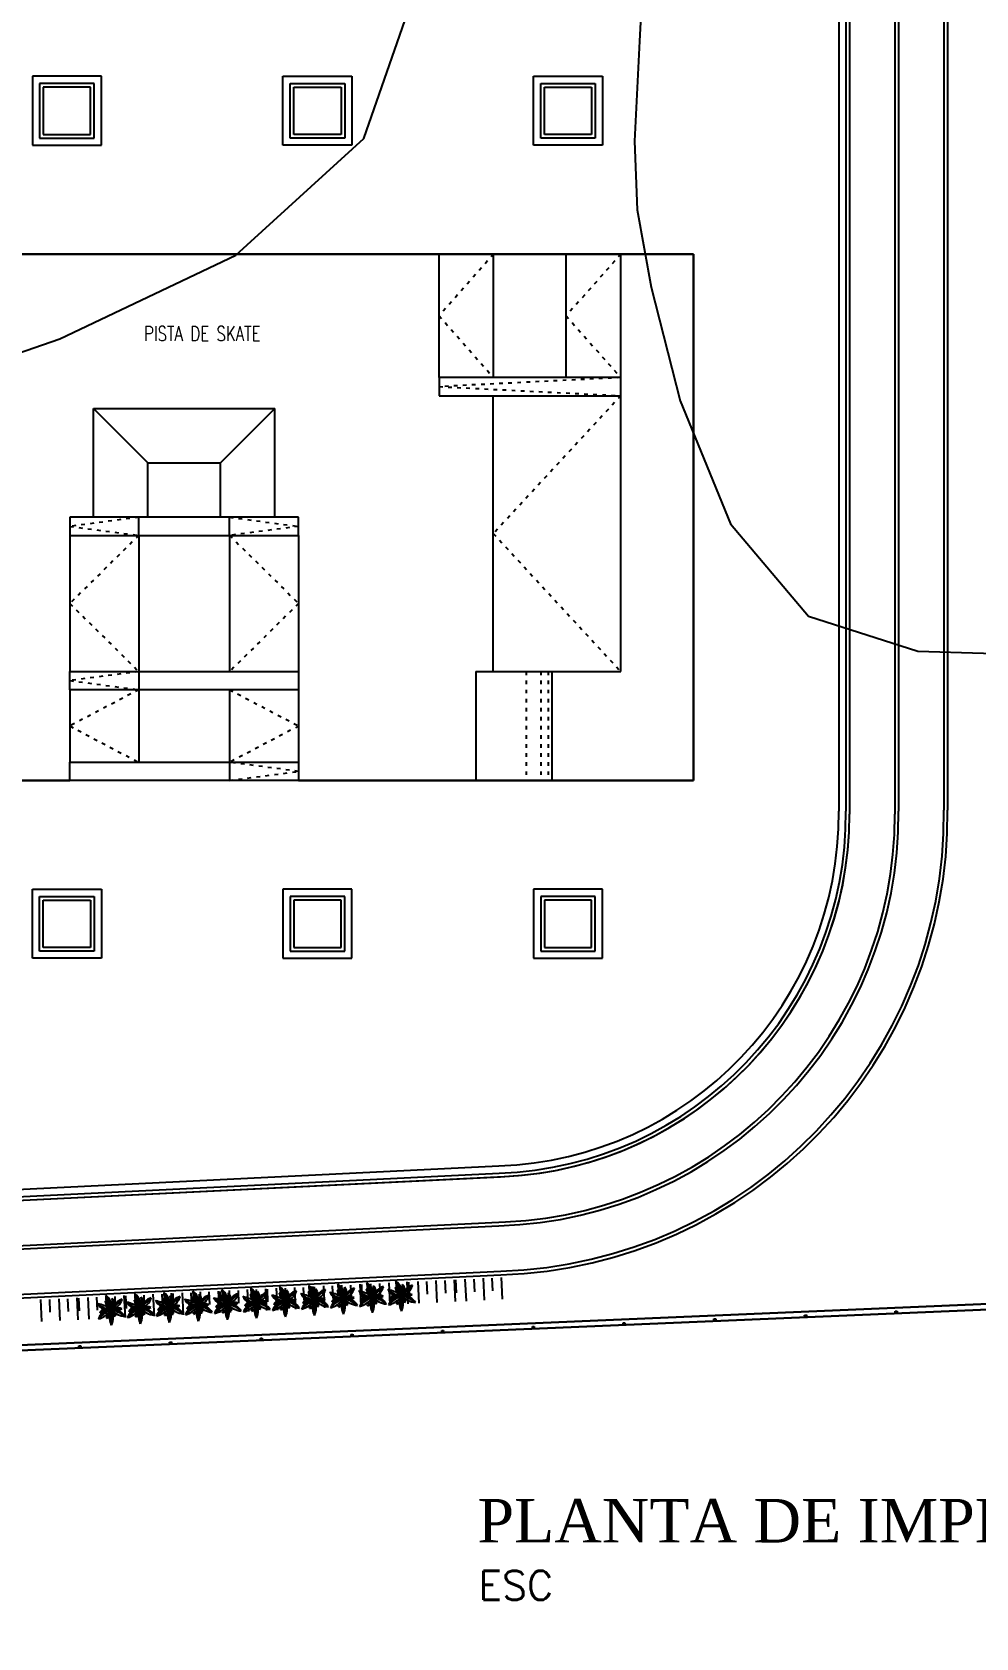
# Model space of a CAD drawing. Header units: inches. Extents: x 462047 to 462370, y 9198028 to 9198209.
# Drawn here: x 462233.26 to 462259.25, y 9198069.49 to 9198113.73 of the extents above; entities that cross this region are included whole.
import ezdxf
from ezdxf.enums import TextEntityAlignment as Align

# ---------------------------------------------------------------- set-up
doc = ezdxf.new("R2010")
doc.units = ezdxf.units.IN
doc.header["$MEASUREMENT"] = 0
for name, pattern in [('ACAD_ISO07W100', [3, 0, -3]), ('CONTINU', [0]), ('CONTINUO', [0])]:
    doc.linetypes.add(name, pattern=pattern)
for name, color, linetype in [('I-ARQ', 8, 'Continuous'), ('I-CURVANIVEL', 55, 'CONTINU'), ('I-NORMO_ARQ', 8, 'Continuous'), ('I-NORMO_INST', 4, 'Continuous')]:
    doc.layers.add(name, color=color, linetype=linetype)
doc.styles.add('ROMANS', font='romans.shx', dxfattribs={"width": 0.75, "height": 0.1})
doc.styles.add('TITULO', font='times.ttf')

# ---------------------------------------------------------------- blocks, each defined once
blk = doc.blocks.new('MARACANAÚ')
at = {"layer": 'I-ARQ'}
for p, q in [((543300.35, 9574042.499), (543293.893, 9574194.275)), ((543293.893, 9574194.275), (543300.35, 9574042.499)), ((543300.193, 9574042.67), (543293.749, 9574194.12)), ((543293.749, 9574194.12), (543300.193, 9574042.67)), ((543213.884, 9574175.73), (543280.88, 9574175.729)), ((543213.884, 9574175.63), (543280.88, 9574175.629)), ((543213.865, 9574174.38), (543280.911, 9574174.38)), ((543294.681, 9574174.339), (543294.741, 9574174.341)), ((543294.683, 9574174.289), (543294.681, 9574174.339)), ((543294.741, 9574174.341), (543294.743, 9574174.291)), ((543213.874, 9574174.28), (543280.986, 9574174.28)), ((543294.743, 9574174.291), (543294.683, 9574174.289)), ((543213.894, 9574173.03), (543280.986, 9574173.03)), ((543213.894, 9574173.03), (543280.986, 9574173.03)), ((543213.897, 9574172.93), (543280.903, 9574172.93)), ((543213.897, 9574172.73), (543280.903, 9574172.73)), ((543294.787, 9574171.841), (543294.847, 9574171.844)), ((543294.79, 9574171.791), (543294.787, 9574171.841)), ((543294.85, 9574171.794), (543294.79, 9574171.791)), ((543294.847, 9574171.844), (543294.85, 9574171.794)), ((543294.894, 9574169.343), (543294.954, 9574169.346)), ((543294.896, 9574169.293), (543294.894, 9574169.343)), ((543294.956, 9574169.296), (543294.896, 9574169.293)), ((543294.954, 9574169.346), (543294.956, 9574169.296)), ((543265.56, 9574168.728), (543280.06, 9574168.728)), ((543265.56, 9574141.128), (543265.56, 9574168.728)), ((543280.06, 9574168.728), (543265.56, 9574168.728)), ((543265.56, 9574168.728), (543265.56, 9574166.728)), ((543280.06, 9574168.728), (543280.06, 9574141.128)), ((543280.06, 9574164.828), (543280.06, 9574168.728)), ((543295, 9574166.846), (543295.06, 9574166.848)), ((543295.002, 9574166.796), (543295, 9574166.846)), ((543295.06, 9574166.848), (543295.062, 9574166.798)), ((543268.96, 9574166.728), (543265.56, 9574166.728)), ((543265.56, 9574166.728), (543265.56, 9574143.128)), ((543268.96, 9574166.728), (543268.96, 9574161.728)), ((543269.46, 9574166.728), (543268.96, 9574166.728)), ((543268.96, 9574166.728), (543268.96, 9574166.728)), ((543277.06, 9574166.728), (543269.46, 9574166.728)), ((543269.46, 9574161.728), (543269.46, 9574166.728)), ((543277.06, 9574164.828), (543277.06, 9574166.728)), ((543295.062, 9574166.798), (543295.002, 9574166.796)), ((543260.66, 9574164.328), (543260.66, 9574166.228)), ((543260.66, 9574166.228), (543262.56, 9574166.228)), ((543260.86, 9574164.528), (543260.86, 9574166.028)), ((543260.86, 9574166.028), (543262.36, 9574166.028)), ((543260.96, 9574164.628), (543260.96, 9574165.928)), ((543260.96, 9574165.928), (543262.26, 9574165.928)), ((543262.26, 9574165.928), (543262.26, 9574164.628)), ((543262.36, 9574166.028), (543262.36, 9574164.528)), ((543262.56, 9574166.228), (543262.56, 9574164.328)), ((543284.96, 9574166.228), (543283.06, 9574166.228)), ((543283.06, 9574166.228), (543283.06, 9574164.328)), ((543284.76, 9574166.028), (543283.26, 9574166.028)), ((543283.26, 9574166.028), (543283.26, 9574164.528)), ((543284.66, 9574165.928), (543283.36, 9574165.928)), ((543283.36, 9574165.928), (543283.36, 9574164.628)), ((543284.66, 9574164.628), (543284.66, 9574165.928)), ((543284.76, 9574164.528), (543284.76, 9574166.028)), ((543284.96, 9574164.328), (543284.96, 9574166.228)), ((543268.96, 9574165.228), (543265.56, 9574165.228)), ((543262.26, 9574164.628), (543260.96, 9574164.628)), ((543277.06, 9574164.828), (543280.06, 9574164.828)), ((543277.06, 9574162.738), (543277.06, 9574164.828)), ((543280.06, 9574157.858), (543280.06, 9574164.828)), ((543283.36, 9574164.628), (543284.66, 9574164.628)), ((543262.56, 9574164.328), (543260.66, 9574164.328)), ((543262.36, 9574164.528), (543260.86, 9574164.528)), ((543283.06, 9574164.328), (543284.96, 9574164.328)), ((543283.26, 9574164.528), (543284.76, 9574164.528)), ((543295.106, 9574164.348), (543295.166, 9574164.35)), ((543295.108, 9574164.298), (543295.106, 9574164.348)), ((543295.168, 9574164.3), (543295.108, 9574164.298)), ((543295.166, 9574164.35), (543295.168, 9574164.3)), ((543295.498, 9574064.796), (543290.68, 9574163.373)), ((543295.698, 9574064.806), (543290.88, 9574163.383)), ((543295.799, 9574064.81), (543290.974, 9574163.518)), ((543295.798, 9574064.81), (543290.979, 9574163.417)), ((543297.042, 9574064.968), (543292.224, 9574163.555)), ((543297.595, 9574054.337), (543292.331, 9574163.374)), ((543298.843, 9574054.4), (543293.58, 9574163.425)), ((543298.943, 9574054.404), (543293.68, 9574163.43)), ((543293.753, 9574163.438), (543294.354, 9574163.467)), ((543268.96, 9574163.228), (543265.56, 9574163.228)), ((543277.06, 9574163.218), (543269.46, 9574163.218)), ((543293.775, 9574163.182), (543294.126, 9574163.199)), ((543293.777, 9574162.939), (543294.378, 9574162.968)), ((543277.06, 9574162.738), (543280.06, 9574162.738)), ((543293.799, 9574162.683), (543294.15, 9574162.7)), ((543293.801, 9574162.439), (543294.403, 9574162.468)), ((543293.815, 9574162.14), (543294.417, 9574162.169)), ((543293.823, 9574162.183), (543294.174, 9574162.2)), ((543268.96, 9574161.728), (543265.56, 9574161.728)), ((543268.96, 9574161.728), (543269.46, 9574161.728)), ((543293.838, 9574161.884), (543294.188, 9574161.9)), ((543293.84, 9574161.64), (543294.441, 9574161.669)), ((543295.213, 9574161.85), (543295.272, 9574161.853)), ((543295.215, 9574161.8), (543295.213, 9574161.85)), ((543295.275, 9574161.803), (543295.215, 9574161.8)), ((543295.272, 9574161.853), (543295.275, 9574161.803)), ((543293.862, 9574161.384), (543294.213, 9574161.401)), ((543293.864, 9574161.141), (543294.465, 9574161.17)), ((543293.878, 9574160.841), (543294.48, 9574160.87)), ((543293.886, 9574160.885), (543294.237, 9574160.902)), ((543293.9, 9574160.585), (543294.251, 9574160.602)), ((543293.902, 9574160.342), (543294.504, 9574160.371)), ((543293.924, 9574160.086), (543294.275, 9574160.103)), ((543293.926, 9574159.842), (543294.528, 9574159.871)), ((543260.66, 9574157.428), (543260.66, 9574159.328)), ((543260.66, 9574159.328), (543262.56, 9574159.328)), ((543262.56, 9574159.328), (543262.56, 9574157.428)), ((543284.96, 9574159.328), (543283.06, 9574159.328)), ((543283.06, 9574159.328), (543283.06, 9574157.428)), ((543284.96, 9574157.428), (543284.96, 9574159.328)), ((543293.941, 9574159.543), (543294.542, 9574159.572)), ((543293.949, 9574159.586), (543294.299, 9574159.603)), ((543293.963, 9574159.287), (543294.314, 9574159.303)), ((543295.319, 9574159.352), (543295.379, 9574159.355)), ((543295.321, 9574159.302), (543295.319, 9574159.352)), ((543295.381, 9574159.305), (543295.321, 9574159.302)), ((543295.379, 9574159.355), (543295.381, 9574159.305)), ((543260.86, 9574157.628), (543260.86, 9574159.128)), ((543260.86, 9574159.128), (543262.36, 9574159.128)), ((543260.96, 9574157.728), (543260.96, 9574159.028)), ((543260.96, 9574159.028), (543262.26, 9574159.028)), ((543262.26, 9574159.028), (543262.26, 9574157.728)), ((543262.36, 9574159.128), (543262.36, 9574157.628)), ((543284.76, 9574159.128), (543283.26, 9574159.128)), ((543283.26, 9574159.128), (543283.26, 9574157.628)), ((543284.66, 9574159.028), (543283.36, 9574159.028)), ((543283.36, 9574159.028), (543283.36, 9574157.728)), ((543284.66, 9574157.728), (543284.66, 9574159.028)), ((543284.76, 9574157.628), (543284.76, 9574159.128)), ((543293.965, 9574159.043), (543294.566, 9574159.072)), ((543293.987, 9574158.787), (543294.338, 9574158.804)), ((543293.989, 9574158.544), (543294.591, 9574158.573)), ((543294.003, 9574158.244), (543294.605, 9574158.273)), ((543294.011, 9574158.288), (543294.362, 9574158.305)), ((543294.026, 9574157.988), (543294.376, 9574158.005)), ((543262.36, 9574157.628), (543260.86, 9574157.628)), ((543262.26, 9574157.728), (543260.96, 9574157.728)), ((543273.31, 9574157.858), (543272.81, 9574157.858)), ((543272.81, 9574157.858), (543272.81, 9574151.558)), ((543273.31, 9574157.858), (543277.06, 9574157.858)), ((543273.31, 9574151.558), (543273.31, 9574157.858)), ((543277.06, 9574151.558), (543277.06, 9574157.858)), ((543277.06, 9574157.858), (543277.56, 9574157.858)), ((543277.56, 9574157.858), (543279.56, 9574157.858)), ((543277.56, 9574157.858), (543277.56, 9574151.558)), ((543279.56, 9574151.558), (543279.56, 9574157.858)), ((543279.56, 9574157.858), (543280.06, 9574157.858)), ((543280.06, 9574157.858), (543280.06, 9574151.558)), ((543283.26, 9574157.628), (543284.76, 9574157.628)), ((543283.36, 9574157.728), (543284.66, 9574157.728)), ((543294.028, 9574157.745), (543294.629, 9574157.774)), ((543262.56, 9574157.428), (543260.66, 9574157.428)), ((543272.81, 9574157.208), (543269.81, 9574157.208)), ((543269.81, 9574152.208), (543269.81, 9574157.208)), ((543271.31, 9574155.708), (543269.81, 9574157.208)), ((543283.06, 9574157.428), (543284.96, 9574157.428)), ((543294.05, 9574157.489), (543294.401, 9574157.506)), ((543294.052, 9574157.245), (543294.653, 9574157.275)), ((543294.066, 9574156.946), (543294.668, 9574156.975)), ((543294.074, 9574156.989), (543294.425, 9574157.006)), ((543294.088, 9574156.69), (543294.439, 9574156.706)), ((543295.425, 9574156.855), (543295.485, 9574156.857)), ((543295.427, 9574156.805), (543295.425, 9574156.855)), ((543295.487, 9574156.807), (543295.427, 9574156.805)), ((543295.485, 9574156.857), (543295.487, 9574156.807)), ((543294.09, 9574156.446), (543294.692, 9574156.475)), ((543294.113, 9574156.19), (543294.463, 9574156.207)), ((543273.31, 9574155.958), (543272.81, 9574155.958)), ((543273.31, 9574155.958), (543277.06, 9574155.958)), ((543277.56, 9574155.958), (543279.561, 9574155.958)), ((543279.561, 9574155.958), (543280.06, 9574155.958)), ((543294.114, 9574155.947), (543294.716, 9574155.976)), ((543272.81, 9574155.708), (543271.31, 9574155.708)), ((543271.31, 9574153.708), (543271.31, 9574155.708)), ((543294.129, 9574155.647), (543294.73, 9574155.676)), ((543294.137, 9574155.691), (543294.487, 9574155.708)), ((543294.151, 9574155.391), (543294.502, 9574155.408)), ((543294.153, 9574155.148), (543294.754, 9574155.177)), ((543294.175, 9574154.892), (543294.526, 9574154.909)), ((543294.177, 9574154.649), (543294.779, 9574154.678)), ((543294.191, 9574154.349), (543294.793, 9574154.378)), ((543294.199, 9574154.392), (543294.55, 9574154.409)), ((543294.214, 9574154.093), (543294.564, 9574154.11)), ((543295.531, 9574154.357), (543295.591, 9574154.359)), ((543295.533, 9574154.307), (543295.531, 9574154.357)), ((543295.593, 9574154.309), (543295.533, 9574154.307)), ((543295.591, 9574154.359), (543295.593, 9574154.309)), ((543269.81, 9574152.208), (543271.31, 9574153.708)), ((543272.81, 9574153.708), (543271.31, 9574153.708)), ((543294.216, 9574153.849), (543294.817, 9574153.878)), ((543294.238, 9574153.593), (543294.589, 9574153.61)), ((543273.31, 9574153.458), (543272.81, 9574153.458)), ((543273.31, 9574153.458), (543277.06, 9574153.458)), ((543277.06, 9574153.458), (543277.56, 9574153.458)), ((543277.56, 9574153.458), (543279.56, 9574153.458)), ((543294.24, 9574153.35), (543294.841, 9574153.379)), ((543294.262, 9574153.094), (543294.613, 9574153.111)), ((543294.254, 9574153.05), (543294.856, 9574153.079)), ((543294.276, 9574152.794), (543294.627, 9574152.811)), ((543260.66, 9574152.428), (543260.66, 9574150.528)), ((543262.56, 9574152.428), (543260.66, 9574152.428)), ((543260.86, 9574152.228), (543260.86, 9574150.728)), ((543262.36, 9574152.228), (543260.86, 9574152.228)), ((543262.36, 9574150.728), (543262.36, 9574152.228)), ((543262.56, 9574150.528), (543262.56, 9574152.428)), ((543283.06, 9574150.528), (543283.06, 9574152.428)), ((543283.06, 9574152.428), (543284.96, 9574152.428)), ((543283.26, 9574150.728), (543283.26, 9574152.228)), ((543283.26, 9574152.228), (543284.76, 9574152.228)), ((543284.76, 9574152.228), (543284.76, 9574150.728)), ((543284.96, 9574152.428), (543284.96, 9574150.528)), ((543294.278, 9574152.551), (543294.88, 9574152.58)), ((543294.301, 9574152.295), (543294.651, 9574152.312)), ((543260.96, 9574152.128), (543260.96, 9574150.828)), ((543262.26, 9574152.128), (543260.96, 9574152.128)), ((543262.26, 9574150.828), (543262.26, 9574152.128)), ((543272.81, 9574152.208), (543269.81, 9574152.208)), ((543283.36, 9574150.828), (543283.36, 9574152.128)), ((543283.36, 9574152.128), (543284.66, 9574152.128)), ((543284.66, 9574152.128), (543284.66, 9574150.828)), ((543294.302, 9574152.052), (543294.904, 9574152.081)), ((543294.317, 9574151.752), (543294.918, 9574151.781)), ((543294.325, 9574151.795), (543294.675, 9574151.812)), ((543295.638, 9574151.859), (543295.698, 9574151.862)), ((543295.64, 9574151.809), (543295.638, 9574151.859)), ((543295.7, 9574151.812), (543295.64, 9574151.809)), ((543295.698, 9574151.862), (543295.7, 9574151.812)), ((543272.81, 9574151.558), (543273.31, 9574151.558)), ((543273.31, 9574151.558), (543277.06, 9574151.558)), ((543277.56, 9574151.558), (543277.06, 9574151.558)), ((543277.56, 9574151.558), (543279.56, 9574151.558)), ((543280.06, 9574151.558), (543279.56, 9574151.558)), ((543280.06, 9574144.928), (543280.06, 9574151.558)), ((543294.339, 9574151.496), (543294.69, 9574151.513)), ((543294.341, 9574151.252), (543294.943, 9574151.281)), ((543294.363, 9574150.996), (543294.714, 9574151.013)), ((543260.66, 9574150.528), (543262.56, 9574150.528)), ((543260.86, 9574150.728), (543262.36, 9574150.728)), ((543260.96, 9574150.828), (543262.26, 9574150.828)), ((543284.96, 9574150.528), (543283.06, 9574150.528)), ((543284.76, 9574150.728), (543283.26, 9574150.728)), ((543284.66, 9574150.828), (543283.36, 9574150.828)), ((543294.365, 9574150.753), (543294.967, 9574150.782))]:
    blk.add_line(p, q, dxfattribs=at)
at = {"layer": 'I-ARQ', "linetype": 'ACAD_ISO07W100', "ltscale": 0.05}
for p, q in [((543265.56, 9574166.728), (543267.26, 9574165.228)), ((543267.26, 9574165.228), (543268.96, 9574166.728)), ((543268.96, 9574166.728), (543269.21, 9574161.728)), ((543269.21, 9574161.728), (543269.46, 9574166.728)), ((543269.46, 9574166.728), (543273.26, 9574163.218)), ((543273.26, 9574163.218), (543277.06, 9574166.728)), ((543277.06, 9574164.728), (543280.06, 9574164.728)), ((543277.06, 9574164.528), (543280.06, 9574164.528)), ((543277.06, 9574164.128), (543280.06, 9574164.128)), ((543265.56, 9574163.228), (543267.26, 9574161.728)), ((543267.26, 9574161.728), (543268.96, 9574163.228)), ((543272.81, 9574155.958), (543273.06, 9574157.858)), ((543273.06, 9574157.858), (543273.31, 9574155.958)), ((543273.31, 9574155.958), (543275.185, 9574157.858)), ((543275.185, 9574157.858), (543277.06, 9574155.958)), ((543277.56, 9574155.958), (543278.56, 9574157.858)), ((543278.56, 9574157.858), (543279.56, 9574155.958)), ((543279.81, 9574157.858), (543279.56, 9574155.958)), ((543280.06, 9574155.958), (543279.81, 9574157.858)), ((543272.81, 9574153.458), (543273.06, 9574151.558)), ((543273.06, 9574151.558), (543273.31, 9574153.458)), ((543273.31, 9574153.458), (543275.185, 9574151.558)), ((543275.185, 9574151.558), (543277.06, 9574153.458)), ((543277.06, 9574153.458), (543277.31, 9574151.558)), ((543277.31, 9574151.558), (543277.56, 9574153.458)), ((543277.56, 9574153.458), (543278.56, 9574151.558)), ((543278.56, 9574151.558), (543279.56, 9574153.458))]:
    blk.add_line(p, q, dxfattribs=at)
at = {"layer": 'I-ARQ'}
for centre, radius, start, end in [((543280.986, 9574163.03), 12.7, 1.7989, 90.482), ((543280.986, 9574163.03), 12.6, 1.7989, 90.482), ((543280.986, 9574163.03), 11.35, 1.739, 90.3786), ((543280.986, 9574163.03), 11.25, 2.6775, 90.0008), ((543280.986, 9574163.03), 10, 2.2198, 90.0009), ((543280.986, 9574163.03), 10, 2.7981, 90.0008), ((543280.986, 9574163.03), 9.9, 2.039, 90.4848), ((543280.986, 9574163.03), 9.7, 2.039, 90.4848), ((543294.658, 9574160.721), 0.412, 120.8119, 177.4126), ((543293.85, 9574161.136), 0.599, 311.9135, 354.1524), ((543295.239, 9574160.436), 1.018, 141.3379, 165.1477), ((543294.186, 9574160.315), 0.394, 79.1237, 145.7109), ((543294.445, 9574159.66), 1.053, 100.8594, 123.486), ((543294.075, 9574160.615), 0.164, 67.2911, 140.7798), ((543294.091, 9574160.424), 0.327, 68.7528, 115.6034), ((543294.038, 9574159.982), 0.742, 77.8239, 96.8372), ((543294.351, 9574161.096), 0.395, 195.0058, 254.4956), ((543293.841, 9574160.574), 0.439, 16.8919, 72.9102), ((543295.16, 9574161.923), 1.508, 218.2098, 233.5016), ((543293.974, 9574160.824), 0.31, 279.2707, 335.1244), ((543294.309, 9574160.38), 0.317, 101.3187, 154.0924), ((543293.66, 9574161.229), 0.798, 297.5234, 317.4107), ((543293.96, 9574160.596), 0.304, 292.1977, 20.1992), ((543294.985, 9574160.156), 0.909, 144.3051, 169.9398), ((543293.598, 9574160.759), 0.66, 318.9118, 353.1345), ((543294.509, 9574160.879), 0.298, 159.495, 200.1606), ((543293.928, 9574160.822), 0.342, 5.2008, 28.059), ((543296.915, 9574161.103), 2.688, 182.6735, 187.2655), ((543294.658, 9574160.721), 0.412, 187.1707, 249.2065), ((543295.102, 9574161.036), 0.912, 202.3952, 229.7051), ((543293.961, 9574161.39), 0.757, 293.2773, 308.7877), ((543294.478, 9574160.289), 0.453, 63.0046, 118.5725), ((543294.467, 9574161.1), 0.461, 243.5332, 244.7002), ((543293.936, 9574160.191), 0.593, 14.0121, 56.7533), ((543294.502, 9574159.192), 1.51, 83.0034, 98.8782), ((543294.262, 9574160.4), 0.281, 34.669, 87.9494), ((543294.317, 9574160.51), 0.182, 14.1902, 103.7511), ((543294.42, 9574160.672), 0.131, 81.8801, 131.7191), ((543294.313, 9574160.825), 0.127, 315.6008, 349.7421), ((543294.467, 9574161.1), 0.461, 267.0961, 298.0439), ((543293.85, 9574161.136), 0.599, 270.9856, 290.6218), ((543294.389, 9574160.297), 0.395, 195.0058, 254.4956), ((543293.879, 9574159.775), 0.439, 16.8919, 72.9102), ((543295.198, 9574161.124), 1.508, 218.2098, 233.5016), ((543294.548, 9574160.08), 0.298, 159.495, 200.1606), ((543294.383, 9574160.499), 0.13, 170.1191, 257.1167), ((543294.535, 9574160.574), 0.269, 174.4023, 228.389), ((543293.967, 9574160.023), 0.342, 5.2008, 28.059), ((543296.954, 9574160.304), 2.688, 182.6735, 187.2655), ((543296.156, 9574161.219), 1.988, 199.099, 205.1785), ((543294.696, 9574159.921), 0.412, 120.8119, 177.4126), ((543293.889, 9574160.337), 0.599, 311.9135, 354.1524), ((543295.277, 9574159.637), 1.018, 141.3379, 165.1477), ((543294.141, 9574159.707), 0.918, 67.4488, 75.2136), ((543294.225, 9574159.516), 0.394, 79.1237, 145.7109), ((543293.889, 9574160.337), 0.599, 270.9856, 290.6218), ((543294.484, 9574158.861), 1.053, 100.8594, 123.486), ((543294.113, 9574159.816), 0.164, 67.2911, 140.7798), ((543294.13, 9574159.625), 0.327, 68.7528, 115.6034), ((543294.077, 9574159.183), 0.742, 77.8239, 96.8372), ((543294.013, 9574160.025), 0.31, 279.2707, 335.1244), ((543294.348, 9574159.581), 0.317, 101.3187, 154.0924), ((543293.699, 9574160.43), 0.798, 297.5234, 317.4107), ((543293.999, 9574159.797), 0.304, 292.1977, 20.1992), ((543295.024, 9574159.357), 0.909, 144.3051, 169.9398), ((543293.637, 9574159.96), 0.66, 318.9118, 353.1345), ((543294.696, 9574159.921), 0.412, 187.1707, 249.2065), ((543295.14, 9574160.237), 0.912, 202.3952, 229.7051), ((543294, 9574160.591), 0.757, 293.2773, 308.7877), ((543294.517, 9574159.49), 0.453, 63.0046, 118.5725), ((543294.505, 9574160.301), 0.461, 243.5332, 244.7002), ((543293.975, 9574159.392), 0.593, 14.0121, 56.7533), ((543294.574, 9574159.775), 0.269, 174.4023, 228.389), ((543294.541, 9574158.393), 1.51, 83.0034, 98.8782), ((543294.3, 9574159.601), 0.281, 34.669, 87.9494), ((543294.356, 9574159.711), 0.182, 14.1902, 103.7511), ((543296.195, 9574160.42), 1.988, 199.099, 205.1785), ((543294.458, 9574159.873), 0.131, 81.8801, 131.7191), ((543294.18, 9574158.908), 0.918, 67.4488, 75.2136), ((543294.351, 9574160.026), 0.127, 315.6008, 349.7421), ((543294.505, 9574160.301), 0.461, 267.0961, 298.0439), ((543294.428, 9574159.498), 0.395, 195.0058, 254.4956), ((543293.918, 9574158.976), 0.439, 16.8919, 72.9102), ((543295.237, 9574160.325), 1.508, 218.2098, 233.5016), ((543294.587, 9574159.281), 0.298, 159.495, 200.1606), ((543294.421, 9574159.7), 0.13, 170.1191, 257.1167), ((543294.006, 9574159.224), 0.342, 5.2008, 28.059), ((543296.992, 9574159.505), 2.688, 182.6735, 187.2655), ((543294.735, 9574159.122), 0.412, 120.8119, 177.4126), ((543293.928, 9574159.538), 0.599, 311.9135, 354.1524), ((543295.316, 9574158.838), 1.018, 141.3379, 165.1477), ((543294.263, 9574158.716), 0.394, 79.1237, 145.7109), ((543293.928, 9574159.538), 0.599, 270.9856, 290.6218), ((543294.522, 9574158.062), 1.053, 100.8594, 123.486), ((543294.152, 9574159.016), 0.164, 67.2911, 140.7798), ((543294.168, 9574158.826), 0.327, 68.7528, 115.6034), ((543294.115, 9574158.384), 0.742, 77.8239, 96.8372), ((543294.051, 9574159.226), 0.31, 279.2707, 335.1244), ((543294.386, 9574158.782), 0.317, 101.3187, 154.0924), ((543293.737, 9574159.631), 0.798, 297.5234, 317.4107), ((543294.038, 9574158.998), 0.304, 292.1977, 20.1992), ((543295.063, 9574158.558), 0.909, 144.3051, 169.9398), ((543293.675, 9574159.161), 0.66, 318.9118, 353.1345), ((543294.735, 9574159.122), 0.412, 187.1707, 249.2065), ((543294.46, 9574158.901), 0.13, 170.1191, 257.1167), ((543295.179, 9574159.438), 0.912, 202.3952, 229.7051), ((543294.038, 9574159.792), 0.757, 293.2773, 308.7877), ((543294.555, 9574158.691), 0.453, 63.0046, 118.5725), ((543294.544, 9574159.502), 0.461, 243.5332, 244.7002), ((543294.014, 9574158.593), 0.593, 14.0121, 56.7533), ((543294.612, 9574158.976), 0.269, 174.4023, 228.389), ((543294.579, 9574157.594), 1.51, 83.0034, 98.8782), ((543294.339, 9574158.802), 0.281, 34.669, 87.9494), ((543294.394, 9574158.912), 0.182, 14.1902, 103.7511), ((543296.233, 9574159.621), 1.988, 199.099, 205.1785), ((543294.497, 9574159.074), 0.131, 81.8801, 131.7191), ((543294.218, 9574158.109), 0.918, 67.4488, 75.2136), ((543294.39, 9574159.227), 0.127, 315.6008, 349.7421), ((543294.544, 9574159.502), 0.461, 267.0961, 298.0439), ((543294.467, 9574158.698), 0.395, 195.0058, 254.4956), ((543293.957, 9574158.177), 0.439, 16.8919, 72.9102), ((543295.275, 9574159.526), 1.508, 218.2098, 233.5016), ((543294.625, 9574158.482), 0.298, 159.495, 200.1606), ((543294.044, 9574158.425), 0.342, 5.2008, 28.059), ((543297.031, 9574158.706), 2.688, 182.6735, 187.2655), ((543294.774, 9574158.323), 0.412, 120.8119, 177.4126), ((543293.966, 9574158.739), 0.599, 311.9135, 354.1524), ((543295.354, 9574158.039), 1.018, 141.3379, 165.1477), ((543294.535, 9574158.275), 0.131, 81.8801, 131.7191), ((543294.429, 9574158.428), 0.127, 315.6008, 349.7421), ((543294.302, 9574157.917), 0.394, 79.1237, 145.7109), ((543293.966, 9574158.739), 0.599, 270.9856, 290.6218), ((543294.561, 9574157.262), 1.053, 100.8594, 123.486), ((543294.19, 9574158.217), 0.164, 67.2911, 140.7798), ((543294.207, 9574158.027), 0.327, 68.7528, 115.6034), ((543294.154, 9574157.585), 0.742, 77.8239, 96.8372), ((543294.09, 9574158.427), 0.31, 279.2707, 335.1244), ((543294.425, 9574157.983), 0.317, 101.3187, 154.0924), ((543293.776, 9574158.832), 0.798, 297.5234, 317.4107), ((543294.076, 9574158.199), 0.304, 292.1977, 20.1992), ((543295.101, 9574157.759), 0.909, 144.3051, 169.9398), ((543293.714, 9574158.362), 0.66, 318.9118, 353.1345), ((543294.774, 9574158.323), 0.412, 187.1707, 249.2065), ((543294.499, 9574158.102), 0.13, 170.1191, 257.1167), ((543295.217, 9574158.639), 0.912, 202.3952, 229.7051), ((543294.077, 9574158.993), 0.757, 293.2773, 308.7877), ((543294.594, 9574157.892), 0.453, 63.0046, 118.5725), ((543294.583, 9574158.703), 0.461, 243.5332, 244.7002), ((543294.052, 9574157.794), 0.593, 14.0121, 56.7533), ((543294.651, 9574158.177), 0.269, 174.4023, 228.389), ((543294.618, 9574156.795), 1.51, 83.0034, 98.8782), ((543294.377, 9574158.003), 0.281, 34.669, 87.9494), ((543294.433, 9574158.113), 0.182, 14.1902, 103.7511), ((543296.272, 9574158.822), 1.988, 199.099, 205.1785), ((543294.257, 9574157.31), 0.918, 67.4488, 75.2136), ((543294.583, 9574158.703), 0.461, 267.0961, 298.0439), ((543294.229, 9574157.418), 0.164, 67.2911, 140.7798), ((543294.245, 9574157.228), 0.327, 68.7528, 115.6034), ((543294.193, 9574156.786), 0.742, 77.8239, 96.8372), ((543294.505, 9574157.899), 0.395, 195.0058, 254.4956), ((543293.995, 9574157.378), 0.439, 16.8919, 72.9102), ((543295.314, 9574158.726), 1.508, 218.2098, 233.5016), ((543294.664, 9574157.683), 0.298, 159.495, 200.1606), ((543294.083, 9574157.626), 0.342, 5.2008, 28.059), ((543297.069, 9574157.907), 2.688, 182.6735, 187.2655), ((543294.812, 9574157.524), 0.412, 120.8119, 177.4126), ((543294.005, 9574157.94), 0.599, 311.9135, 354.1524), ((543295.393, 9574157.239), 1.018, 141.3379, 165.1477), ((543294.115, 9574158.194), 0.757, 293.2773, 308.7877), ((543294.632, 9574157.093), 0.453, 63.0046, 118.5725), ((543294.574, 9574157.476), 0.131, 81.8801, 131.7191), ((543294.467, 9574157.629), 0.127, 315.6008, 349.7421), ((543294.341, 9574157.118), 0.394, 79.1237, 145.7109), ((543294.005, 9574157.94), 0.599, 270.9856, 290.6218), ((543294.6, 9574156.463), 1.053, 100.8594, 123.486), ((543294.128, 9574157.628), 0.31, 279.2707, 335.1244), ((543294.464, 9574157.184), 0.317, 101.3187, 154.0924), ((543293.815, 9574158.033), 0.798, 297.5234, 317.4107), ((543294.115, 9574157.399), 0.304, 292.1977, 20.1992), ((543295.14, 9574156.959), 0.909, 144.3051, 169.9398), ((543293.752, 9574157.563), 0.66, 318.9118, 353.1345), ((543294.812, 9574157.524), 0.412, 187.1707, 249.2065), ((543294.537, 9574157.303), 0.13, 170.1191, 257.1167), ((543295.256, 9574157.84), 0.912, 202.3952, 229.7051), ((543294.621, 9574157.903), 0.461, 243.5332, 244.7002), ((543294.091, 9574156.995), 0.593, 14.0121, 56.7533), ((543294.689, 9574157.378), 0.269, 174.4023, 228.389), ((543294.656, 9574155.996), 1.51, 83.0034, 98.8782), ((543294.416, 9574157.204), 0.281, 34.669, 87.9494), ((543294.472, 9574157.314), 0.182, 14.1902, 103.7511), ((543296.31, 9574158.023), 1.988, 199.099, 205.1785), ((543294.851, 9574156.725), 0.412, 120.8119, 177.4126), ((543294.043, 9574157.14), 0.599, 311.9135, 354.1524), ((543294.295, 9574156.511), 0.918, 67.4488, 75.2136), ((543294.621, 9574157.903), 0.461, 267.0961, 298.0439), ((543294.379, 9574156.319), 0.394, 79.1237, 145.7109), ((543294.638, 9574155.664), 1.053, 100.8594, 123.486), ((543294.268, 9574156.619), 0.164, 67.2911, 140.7798), ((543294.284, 9574156.429), 0.327, 68.7528, 115.6034), ((543294.231, 9574155.987), 0.742, 77.8239, 96.8372), ((543294.544, 9574157.1), 0.395, 195.0058, 254.4956), ((543294.034, 9574156.579), 0.439, 16.8919, 72.9102), ((543295.352, 9574157.927), 1.508, 218.2098, 233.5016), ((543294.167, 9574156.829), 0.31, 279.2707, 335.1244), ((543294.502, 9574156.385), 0.317, 101.3187, 154.0924), ((543293.853, 9574157.234), 0.798, 297.5234, 317.4107), ((543294.153, 9574156.6), 0.304, 292.1977, 20.1992), ((543295.178, 9574156.16), 0.909, 144.3051, 169.9398), ((543293.791, 9574156.764), 0.66, 318.9118, 353.1345), ((543294.702, 9574156.883), 0.298, 159.495, 200.1606), ((543294.121, 9574156.827), 0.342, 5.2008, 28.059), ((543297.108, 9574157.108), 2.688, 182.6735, 187.2655), ((543294.851, 9574156.725), 0.412, 187.1707, 249.2065), ((543295.432, 9574156.44), 1.018, 141.3379, 165.1477), ((543295.294, 9574157.041), 0.912, 202.3952, 229.7051), ((543294.154, 9574157.395), 0.757, 293.2773, 308.7877), ((543294.671, 9574156.294), 0.453, 63.0046, 118.5725), ((543294.66, 9574157.104), 0.461, 243.5332, 244.7002), ((543294.129, 9574156.196), 0.593, 14.0121, 56.7533), ((543294.695, 9574155.197), 1.51, 83.0034, 98.8782), ((543294.455, 9574156.405), 0.281, 34.669, 87.9494), ((543294.51, 9574156.515), 0.182, 14.1902, 103.7511), ((543294.612, 9574156.677), 0.131, 81.8801, 131.7191), ((543294.506, 9574156.83), 0.127, 315.6008, 349.7421), ((543294.66, 9574157.104), 0.461, 267.0961, 298.0439), ((543294.043, 9574157.14), 0.599, 270.9856, 290.6218), ((543294.582, 9574156.301), 0.395, 195.0058, 254.4956), ((543294.072, 9574155.78), 0.439, 16.8919, 72.9102), ((543295.391, 9574157.128), 1.508, 218.2098, 233.5016), ((543294.576, 9574156.504), 0.13, 170.1191, 257.1167), ((543294.728, 9574156.579), 0.269, 174.4023, 228.389), ((543296.349, 9574157.224), 1.988, 199.099, 205.1785), ((543294.889, 9574155.926), 0.412, 120.8119, 177.4126), ((543294.082, 9574156.341), 0.599, 311.9135, 354.1524), ((543295.47, 9574155.641), 1.018, 141.3379, 165.1477), ((543294.334, 9574155.712), 0.918, 67.4488, 75.2136), ((543294.418, 9574155.52), 0.394, 79.1237, 145.7109), ((543294.082, 9574156.341), 0.599, 270.9856, 290.6218), ((543294.677, 9574154.865), 1.053, 100.8594, 123.486), ((543294.306, 9574155.82), 0.164, 67.2911, 140.7798), ((543294.322, 9574155.63), 0.327, 68.7528, 115.6034), ((543294.27, 9574155.188), 0.742, 77.8239, 96.8372), ((543294.205, 9574156.03), 0.31, 279.2707, 335.1244), ((543294.541, 9574155.586), 0.317, 101.3187, 154.0924), ((543293.892, 9574156.435), 0.798, 297.5234, 317.4107), ((543294.192, 9574155.801), 0.304, 292.1977, 20.1992), ((543295.217, 9574155.361), 0.909, 144.3051, 169.9398), ((543293.829, 9574155.965), 0.66, 318.9118, 353.1345), ((543294.741, 9574156.084), 0.298, 159.495, 200.1606), ((543294.16, 9574156.028), 0.342, 5.2008, 28.059), ((543297.147, 9574156.309), 2.688, 182.6735, 187.2655), ((543294.889, 9574155.926), 0.412, 187.1707, 249.2065), ((543295.333, 9574156.242), 0.912, 202.3952, 229.7051), ((543294.193, 9574156.596), 0.757, 293.2773, 308.7877), ((543294.709, 9574155.495), 0.453, 63.0046, 118.5725), ((543294.698, 9574156.305), 0.461, 243.5332, 244.7002), ((543294.168, 9574155.397), 0.593, 14.0121, 56.7533), ((543294.766, 9574155.78), 0.269, 174.4023, 228.389), ((543294.733, 9574154.398), 1.51, 83.0034, 98.8782), ((543294.493, 9574155.606), 0.281, 34.669, 87.9494), ((543294.549, 9574155.716), 0.182, 14.1902, 103.7511), ((543296.387, 9574156.425), 1.988, 199.099, 205.1785), ((543294.651, 9574155.878), 0.131, 81.8801, 131.7191), ((543294.373, 9574154.913), 0.918, 67.4488, 75.2136), ((543294.544, 9574156.031), 0.127, 315.6008, 349.7421), ((543294.698, 9574156.305), 0.461, 267.0961, 298.0439), ((543294.621, 9574155.502), 0.395, 195.0058, 254.4956), ((543294.111, 9574154.981), 0.439, 16.8919, 72.9102), ((543295.429, 9574156.329), 1.508, 218.2098, 233.5016), ((543294.779, 9574155.285), 0.298, 159.495, 200.1606), ((543294.614, 9574155.705), 0.13, 170.1191, 257.1167), ((543294.198, 9574155.229), 0.342, 5.2008, 28.059), ((543297.185, 9574155.51), 2.688, 182.6735, 187.2655), ((543294.928, 9574155.127), 0.412, 120.8119, 177.4126), ((543294.12, 9574155.542), 0.599, 311.9135, 354.1524), ((543295.509, 9574154.842), 1.018, 141.3379, 165.1477), ((543294.456, 9574154.721), 0.394, 79.1237, 145.7109), ((543294.12, 9574155.542), 0.599, 270.9856, 290.6218), ((543294.715, 9574154.066), 1.053, 100.8594, 123.486), ((543294.345, 9574155.021), 0.164, 67.2911, 140.7798), ((543294.361, 9574154.831), 0.327, 68.7528, 115.6034), ((543294.308, 9574154.388), 0.742, 77.8239, 96.8372), ((543294.244, 9574155.231), 0.31, 279.2707, 335.1244), ((543294.579, 9574154.786), 0.317, 101.3187, 154.0924), ((543293.93, 9574155.636), 0.798, 297.5234, 317.4107), ((543294.23, 9574155.002), 0.304, 292.1977, 20.1992), ((543295.255, 9574154.562), 0.909, 144.3051, 169.9398), ((543293.868, 9574155.166), 0.66, 318.9118, 353.1345), ((543294.928, 9574155.127), 0.412, 187.1707, 249.2065), ((543294.653, 9574154.906), 0.13, 170.1191, 257.1167), ((543295.372, 9574155.443), 0.912, 202.3952, 229.7051), ((543294.231, 9574155.797), 0.757, 293.2773, 308.7877), ((543294.748, 9574154.696), 0.453, 63.0046, 118.5725), ((543294.737, 9574155.506), 0.461, 243.5332, 244.7002), ((543294.206, 9574154.598), 0.593, 14.0121, 56.7533), ((543294.805, 9574154.981), 0.269, 174.4023, 228.389), ((543294.772, 9574153.598), 1.51, 83.0034, 98.8782), ((543294.532, 9574154.807), 0.281, 34.669, 87.9494), ((543294.587, 9574154.917), 0.182, 14.1902, 103.7511), ((543296.426, 9574155.626), 1.988, 199.099, 205.1785), ((543294.69, 9574155.079), 0.131, 81.8801, 131.7191), ((543294.411, 9574154.113), 0.918, 67.4488, 75.2136), ((543294.583, 9574155.232), 0.127, 315.6008, 349.7421), ((543294.737, 9574155.506), 0.461, 267.0961, 298.0439), ((543294.659, 9574154.703), 0.395, 195.0058, 254.4956), ((543294.149, 9574154.182), 0.439, 16.8919, 72.9102), ((543295.468, 9574155.53), 1.508, 218.2098, 233.5016), ((543294.818, 9574154.486), 0.298, 159.495, 200.1606), ((543294.237, 9574154.43), 0.342, 5.2008, 28.059), ((543297.224, 9574154.711), 2.688, 182.6735, 187.2655), ((543294.966, 9574154.328), 0.412, 120.8119, 177.4126), ((543294.159, 9574154.743), 0.599, 311.9135, 354.1524), ((543295.547, 9574154.043), 1.018, 141.3379, 165.1477), ((543294.495, 9574153.922), 0.394, 79.1237, 145.7109), ((543294.159, 9574154.743), 0.599, 270.9856, 290.6218), ((543294.754, 9574153.267), 1.053, 100.8594, 123.486), ((543294.383, 9574154.222), 0.164, 67.2911, 140.7798), ((543294.4, 9574154.032), 0.327, 68.7528, 115.6034), ((543294.347, 9574153.589), 0.742, 77.8239, 96.8372), ((543294.283, 9574154.432), 0.31, 279.2707, 335.1244), ((543294.618, 9574153.987), 0.317, 101.3187, 154.0924), ((543293.969, 9574154.836), 0.798, 297.5234, 317.4107), ((543294.269, 9574154.203), 0.304, 292.1977, 20.1992), ((543295.294, 9574153.763), 0.909, 144.3051, 169.9398), ((543293.907, 9574154.367), 0.66, 318.9118, 353.1345), ((543294.966, 9574154.328), 0.412, 187.1707, 249.2065), ((543294.691, 9574154.107), 0.13, 170.1191, 257.1167), ((543295.41, 9574154.644), 0.912, 202.3952, 229.7051), ((543294.27, 9574154.997), 0.757, 293.2773, 308.7877), ((543294.787, 9574153.897), 0.453, 63.0046, 118.5725), ((543294.775, 9574154.707), 0.461, 243.5332, 244.7002), ((543294.245, 9574153.799), 0.593, 14.0121, 56.7533), ((543294.844, 9574154.182), 0.269, 174.4023, 228.389), ((543294.811, 9574152.799), 1.51, 83.0034, 98.8782), ((543294.57, 9574154.008), 0.281, 34.669, 87.9494), ((543294.626, 9574154.118), 0.182, 14.1902, 103.7511), ((543296.465, 9574154.827), 1.988, 199.099, 205.1785), ((543294.728, 9574154.28), 0.131, 81.8801, 131.7191), ((543294.45, 9574153.314), 0.918, 67.4488, 75.2136), ((543294.621, 9574154.433), 0.127, 315.6008, 349.7421), ((543294.775, 9574154.707), 0.461, 267.0961, 298.0439), ((543294.422, 9574153.423), 0.164, 67.2911, 140.7798), ((543294.438, 9574153.233), 0.327, 68.7528, 115.6034), ((543294.698, 9574153.904), 0.395, 195.0058, 254.4956), ((543294.188, 9574153.382), 0.439, 16.8919, 72.9102), ((543295.507, 9574154.731), 1.508, 218.2098, 233.5016), ((543294.857, 9574153.687), 0.298, 159.495, 200.1606), ((543294.276, 9574153.631), 0.342, 5.2008, 28.059), ((543297.262, 9574153.912), 2.688, 182.6735, 187.2655), ((543295.005, 9574153.529), 0.412, 120.8119, 177.4126), ((543294.198, 9574153.944), 0.599, 311.9135, 354.1524), ((543295.586, 9574153.244), 1.018, 141.3379, 165.1477), ((543294.308, 9574154.198), 0.757, 293.2773, 308.7877), ((543294.825, 9574153.098), 0.453, 63.0046, 118.5725), ((543294.767, 9574153.481), 0.131, 81.8801, 131.7191), ((543294.66, 9574153.633), 0.127, 315.6008, 349.7421), ((543294.533, 9574153.123), 0.394, 79.1237, 145.7109), ((543294.198, 9574153.944), 0.599, 270.9856, 290.6218), ((543294.792, 9574152.468), 1.053, 100.8594, 123.486), ((543294.385, 9574152.79), 0.742, 77.8239, 96.8372), ((543294.321, 9574153.633), 0.31, 279.2707, 335.1244), ((543294.656, 9574153.188), 0.317, 101.3187, 154.0924), ((543294.007, 9574154.037), 0.798, 297.5234, 317.4107), ((543294.308, 9574153.404), 0.304, 292.1977, 20.1992), ((543295.333, 9574152.964), 0.909, 144.3051, 169.9398), ((543293.945, 9574153.568), 0.66, 318.9118, 353.1345), ((543295.005, 9574153.529), 0.412, 187.1707, 249.2065), ((543294.73, 9574153.308), 0.13, 170.1191, 257.1167), ((543295.449, 9574153.844), 0.912, 202.3952, 229.7051), ((543294.814, 9574153.908), 0.461, 243.5332, 244.7002), ((543294.284, 9574153), 0.593, 14.0121, 56.7533), ((543294.882, 9574153.382), 0.269, 174.4023, 228.389), ((543294.849, 9574152), 1.51, 83.0034, 98.8782), ((543294.609, 9574153.208), 0.281, 34.669, 87.9494), ((543294.664, 9574153.319), 0.182, 14.1902, 103.7511), ((543296.503, 9574154.028), 1.988, 199.099, 205.1785), ((543294.488, 9574152.515), 0.918, 67.4488, 75.2136), ((543294.814, 9574153.908), 0.461, 267.0961, 298.0439), ((543294.572, 9574152.324), 0.394, 79.1237, 145.7109), ((543294.831, 9574151.669), 1.053, 100.8594, 123.486), ((543294.46, 9574152.624), 0.164, 67.2911, 140.7798), ((543294.477, 9574152.434), 0.327, 68.7528, 115.6034), ((543294.424, 9574151.991), 0.742, 77.8239, 96.8372), ((543294.737, 9574153.105), 0.395, 195.0058, 254.4956), ((543294.227, 9574152.583), 0.439, 16.8919, 72.9102), ((543295.545, 9574153.932), 1.508, 218.2098, 233.5016), ((543294.36, 9574152.834), 0.31, 279.2707, 335.1244), ((543294.695, 9574152.389), 0.317, 101.3187, 154.0924), ((543294.046, 9574153.238), 0.798, 297.5234, 317.4107), ((543294.346, 9574152.605), 0.304, 292.1977, 20.1992), ((543295.371, 9574152.165), 0.909, 144.3051, 169.9398), ((543293.984, 9574152.768), 0.66, 318.9118, 353.1345), ((543294.895, 9574152.888), 0.298, 159.495, 200.1606), ((543294.314, 9574152.832), 0.342, 5.2008, 28.059), ((543297.301, 9574153.113), 2.688, 182.6735, 187.2655), ((543295.044, 9574152.73), 0.412, 120.8119, 177.4126), ((543295.044, 9574152.73), 0.412, 187.1707, 249.2065), ((543294.236, 9574153.145), 0.599, 311.9135, 354.1524), ((543295.624, 9574152.445), 1.018, 141.3379, 165.1477), ((543295.487, 9574153.045), 0.912, 202.3952, 229.7051), ((543294.347, 9574153.399), 0.757, 293.2773, 308.7877), ((543294.864, 9574152.299), 0.453, 63.0046, 118.5725), ((543294.853, 9574153.109), 0.461, 243.5332, 244.7002), ((543294.322, 9574152.201), 0.593, 14.0121, 56.7533), ((543294.888, 9574151.201), 1.51, 83.0034, 98.8782), ((543294.647, 9574152.409), 0.281, 34.669, 87.9494), ((543294.703, 9574152.52), 0.182, 14.1902, 103.7511), ((543294.805, 9574152.682), 0.131, 81.8801, 131.7191), ((543294.699, 9574152.834), 0.127, 315.6008, 349.7421), ((543294.853, 9574153.109), 0.461, 267.0961, 298.0439), ((543294.236, 9574153.145), 0.599, 270.9856, 290.6218), ((543294.769, 9574152.509), 0.13, 170.1191, 257.1167), ((543294.921, 9574152.583), 0.269, 174.4023, 228.389), ((543296.542, 9574153.228), 1.988, 199.099, 205.1785), ((543294.527, 9574151.716), 0.918, 67.4488, 75.2136)]:
    blk.add_arc(centre, radius, start, end, dxfattribs=at)
at = {"layer": 'I-NORMO_ARQ', "style": 'ROMANS', "width": 0.75}
blk.add_text('PISTA DE SKATE', height=0.4, rotation=90, dxfattribs=at).set_placement((543267.748, 9574155.205), align=Align.MIDDLE_CENTER)

msp = doc.modelspace()

# ---------------------------------------------------------------- linework, layer by layer
at = {"layer": 'I-CURVANIVEL', "linetype": 'CONTINUO', "elevation": 30, "flags": 128}
msp.add_lwpolyline([(462189.333, 9198091.36), (462190.002, 9198091.811), (462192.791, 9198093.254), (462196.21, 9198095.226), (462199.539, 9198097.572), (462202.253, 9198100.059), (462204.594, 9198102.138), (462206.998, 9198103.18), (462209.81, 9198102.82), (462213.013, 9198101.745), (462216.496, 9198100.906), (462220.201, 9198101.037), (462224.265, 9198102.015), (462228.877, 9198103.502), (462234.021, 9198105.277), (462238.871, 9198107.588), (462242.397, 9198110.801), (462243.886, 9198115.075), (462243.887, 9198119.738), (462243.266, 9198123.913), (462242.768, 9198126.932), (462242.646, 9198128.96), (462243.031, 9198130.376), (462243.982, 9198131.482), (462245.255, 9198132.294), (462246.533, 9198132.752), (462247.567, 9198132.822), (462248.381, 9198132.576), (462249.068, 9198132.113), (462249.687, 9198131.411), (462250.175, 9198129.982), (462250.437, 9198127.22), (462250.416, 9198122.837), (462250.216, 9198117.822), (462249.981, 9198113.483), (462249.848, 9198110.724), (462249.923, 9198108.835), (462250.305, 9198106.699), (462251.106, 9198103.573), (462252.492, 9198100.186), (462254.642, 9198097.641), (462257.65, 9198096.673), (462261.269, 9198096.563), (462265.17, 9198096.227), (462269.012, 9198094.837), (462272.407, 9198092.581), (462274.961, 9198089.903), (462276.444, 9198087.147), (462277.298, 9198084.251), (462278.135, 9198081.057), (462279.394, 9198077.532), (462280.835, 9198074.154), (462282.047, 9198071.532), (462282.722, 9198070.094), (462282.971, 9198069.564), (462283.007, 9198069.489)], dxfattribs=at)

# ---------------------------------------------------------------- block references
at = {"layer": 'I-ARQ', "rotation": 270}
msp.add_blockref('MARACANAÚ', (-9111917.26, 9741373.173), dxfattribs=at)

# ---------------------------------------------------------------- texts
at = {"layer": 'I-NORMO_INST'}
for s, height, style, p in [('PLANTA DE IMPLANTAÇÃO', 1.2, 'TITULO', (462245.523, 9198072.117)), ('ESC', 0.8, 'ROMANS', (462245.549, 9198070.535))]:
    msp.add_text(s, height=height, dxfattribs=dict(at, style=style)).set_placement(p)

doc.saveas('drawing.dxf')
